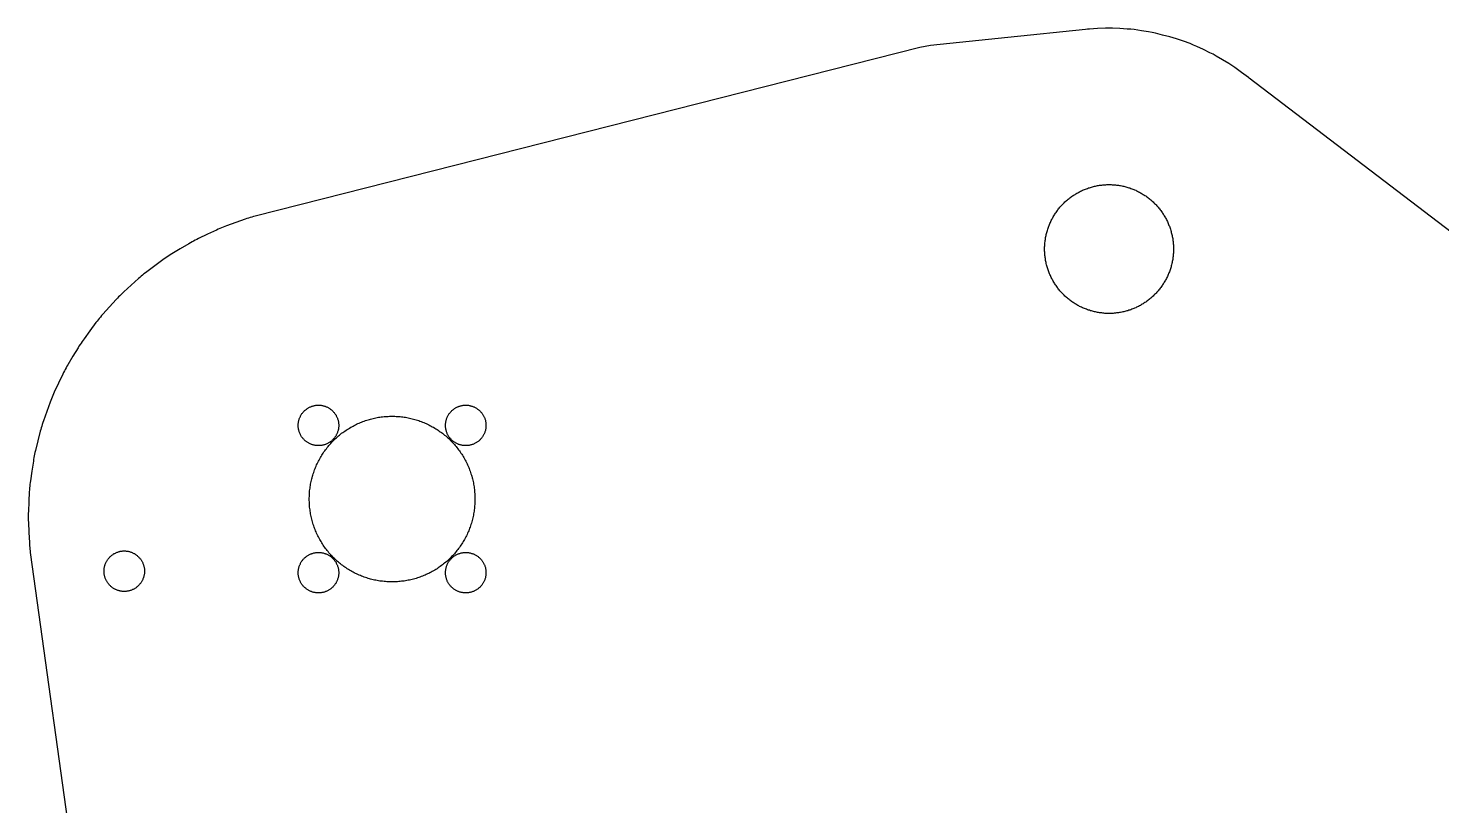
# Model space of a CAD drawing. Header units: millimetres. Extents: x -117 to 159, y -151 to 24.
# Drawn here: x -117.4 to 36.1, y -60.5 to 24 of the extents above; entities that cross this region are included whole.
import ezdxf

# ---------------------------------------------------------------- set-up
doc = ezdxf.new("R2010")
doc.units = ezdxf.units.MM
doc.layers.add('CUT', color=1, linetype='Continuous')

msp = doc.modelspace()

# ---------------------------------------------------------------- linework, layer by layer
at = {"layer": 'CUT'}
msp.add_lwpolyline([(69.48, -22.81), (15.23, 18.55), (15.18, 18.58), (15.14, 18.62), (14.4, 19.17), (13.65, 19.72), (13.32, 19.94), (13, 20.16), (12.32, 20.56), (11.65, 20.96), (11.3, 21.15), (10.96, 21.33), (10.25, 21.67), (9.54, 22), (9.18, 22.16), (8.81, 22.31), (8.08, 22.57), (7.34, 22.83), (6.96, 22.95), (6.59, 23.06), (5.82, 23.25), (5.06, 23.44), (4.68, 23.52), (4.29, 23.6), (3.52, 23.71), (2.74, 23.83), (2.35, 23.87), (1.96, 23.9), (1.18, 23.94), (0.39, 23.98), (0, 23.98), (-0.39, 23.98), (-1.26, 23.94), (-2.13, 23.9), (-2.35, 23.88), (-2.57, 23.86), (-11, 22.98), (-19.42, 22.1), (-19.99, 22), (-20.56, 21.9), (-56.66, 12.74), (-92.77, 3.58), (-92.95, 3.53), (-93.13, 3.47), (-93.31, 3.42), (-93.5, 3.36), (-93.68, 3.3), (-93.86, 3.24), (-94.88, 2.88), (-95.91, 2.51), (-96.09, 2.44), (-96.27, 2.37), (-96.45, 2.29), (-96.63, 2.22), (-96.81, 2.14), (-96.99, 2.06), (-97.97, 1.6), (-98.94, 1.14), (-99.12, 1.05), (-99.3, 0.96), (-99.47, 0.87), (-99.64, 0.78), (-99.81, 0.68), (-99.98, 0.58), (-100.91, 0.03), (-101.83, -0.53), (-102, -0.63), (-102.17, -0.74), (-102.33, -0.85), (-102.49, -0.95), (-102.65, -1.07), (-102.81, -1.18), (-103.68, -1.82), (-104.55, -2.47), (-104.7, -2.59), (-104.86, -2.71), (-105.01, -2.83), (-105.16, -2.96), (-105.31, -3.08), (-105.46, -3.21), (-106.26, -3.94), (-107.05, -4.66), (-107.2, -4.8), (-107.34, -4.93), (-107.48, -5.07), (-107.62, -5.21), (-107.75, -5.35), (-107.89, -5.49), (-108.61, -6.29), (-109.34, -7.09), (-109.46, -7.24), (-109.59, -7.39), (-109.72, -7.54), (-109.84, -7.69), (-109.96, -7.85), (-110.08, -8), (-110.73, -8.87), (-111.37, -9.74), (-111.48, -9.9), (-111.59, -10.06), (-111.7, -10.22), (-111.81, -10.38), (-111.92, -10.55), (-112.02, -10.72), (-112.58, -11.64), (-113.13, -12.57), (-113.23, -12.74), (-113.33, -12.91), (-113.42, -13.08), (-113.51, -13.25), (-113.6, -13.43), (-113.69, -13.61), (-114.15, -14.58), (-114.61, -15.56), (-114.69, -15.74), (-114.77, -15.91), (-114.84, -16.1), (-114.92, -16.28), (-114.99, -16.46), (-115.06, -16.64), (-115.42, -17.66), (-115.79, -18.68), (-115.85, -18.86), (-115.91, -19.05), (-115.97, -19.24), (-116.02, -19.42), (-116.08, -19.61), (-116.13, -19.8), (-116.39, -20.85), (-116.65, -21.89), (-116.7, -22.09), (-116.74, -22.28), (-116.78, -22.47), (-116.82, -22.66), (-116.85, -22.86), (-116.88, -23.05), (-117.04, -24.12), (-117.2, -25.18), (-117.22, -25.38), (-117.25, -25.57), (-117.27, -25.77), (-117.29, -25.96), (-117.3, -26.16), (-117.32, -26.36), (-117.37, -27.43), (-117.42, -28.51), (-117.43, -28.71), (-117.43, -28.9), (-117.43, -29.1), (-117.43, -29.3), (-117.43, -29.49), (-117.42, -29.69), (-117.37, -30.8), (-117.31, -31.9), (-117.3, -32.08), (-117.29, -32.25), (-117.27, -32.43), (-117.25, -32.61), (-117.23, -32.78), (-117.21, -32.96), (-112.27, -68.69)], dxfattribs=at)
for points in [[(0, 7), (0.11, 7), (0.23, 7), (0.34, 6.99), (0.46, 6.99), (0.57, 6.98), (0.69, 6.97), (0.8, 6.95), (0.91, 6.94), (1.03, 6.92), (1.14, 6.91), (1.25, 6.89), (1.37, 6.87), (1.48, 6.84), (1.59, 6.82), (1.7, 6.79), (1.81, 6.76), (1.92, 6.73), (2.03, 6.7), (2.14, 6.66), (2.25, 6.63), (2.36, 6.59), (2.47, 6.55), (2.57, 6.51), (2.68, 6.47), (2.78, 6.42), (2.89, 6.38), (2.99, 6.33), (3.1, 6.28), (3.2, 6.23), (3.3, 6.17), (3.4, 6.12), (3.5, 6.06), (3.6, 6), (3.7, 5.94), (3.79, 5.88), (3.89, 5.82), (3.98, 5.76), (4.08, 5.69), (4.17, 5.62), (4.26, 5.55), (4.35, 5.48), (4.44, 5.41), (4.53, 5.34), (4.62, 5.26), (4.7, 5.19), (4.79, 5.11), (4.87, 5.03), (4.95, 4.95), (5.03, 4.87), (5.11, 4.79), (5.19, 4.7), (5.26, 4.62), (5.34, 4.53), (5.41, 4.44), (5.48, 4.35), (5.55, 4.26), (5.62, 4.17), (5.69, 4.08), (5.76, 3.98), (5.82, 3.89), (5.88, 3.79), (5.94, 3.7), (6, 3.6), (6.06, 3.5), (6.12, 3.4), (6.17, 3.3), (6.23, 3.2), (6.28, 3.1), (6.33, 2.99), (6.38, 2.89), (6.42, 2.78), (6.47, 2.68), (6.51, 2.57), (6.55, 2.47), (6.59, 2.36), (6.63, 2.25), (6.66, 2.14), (6.7, 2.03), (6.73, 1.92), (6.76, 1.81), (6.79, 1.7), (6.82, 1.59), (6.84, 1.48), (6.87, 1.37), (6.89, 1.25), (6.91, 1.14), (6.92, 1.03), (6.94, 0.91), (6.95, 0.8), (6.97, 0.69), (6.98, 0.57), (6.99, 0.46), (6.99, 0.34), (7, 0.23), (7, 0.11), (7, 0), (7, -0.11), (7, -0.23), (6.99, -0.34), (6.99, -0.46), (6.98, -0.57), (6.97, -0.69), (6.95, -0.8), (6.94, -0.91), (6.92, -1.03), (6.91, -1.14), (6.89, -1.25), (6.87, -1.37), (6.84, -1.48), (6.82, -1.59), (6.79, -1.7), (6.76, -1.81), (6.73, -1.92), (6.7, -2.03), (6.66, -2.14), (6.63, -2.25), (6.59, -2.36), (6.55, -2.47), (6.51, -2.57), (6.47, -2.68), (6.42, -2.78), (6.38, -2.89), (6.33, -2.99), (6.28, -3.1), (6.23, -3.2), (6.17, -3.3), (6.12, -3.4), (6.06, -3.5), (6, -3.6), (5.94, -3.7), (5.88, -3.79), (5.82, -3.89), (5.76, -3.98), (5.69, -4.08), (5.62, -4.17), (5.55, -4.26), (5.48, -4.35), (5.41, -4.44), (5.34, -4.53), (5.26, -4.62), (5.19, -4.7), (5.11, -4.79), (5.03, -4.87), (4.95, -4.95), (4.87, -5.03), (4.79, -5.11), (4.7, -5.19), (4.62, -5.26), (4.53, -5.34), (4.44, -5.41), (4.35, -5.48), (4.26, -5.55), (4.17, -5.62), (4.08, -5.69), (3.98, -5.76), (3.89, -5.82), (3.79, -5.88), (3.7, -5.94), (3.6, -6), (3.5, -6.06), (3.4, -6.12), (3.3, -6.17), (3.2, -6.23), (3.1, -6.28), (2.99, -6.33), (2.89, -6.38), (2.78, -6.42), (2.68, -6.47), (2.57, -6.51), (2.47, -6.55), (2.36, -6.59), (2.25, -6.63), (2.14, -6.66), (2.03, -6.7), (1.92, -6.73), (1.81, -6.76), (1.7, -6.79), (1.59, -6.82), (1.48, -6.84), (1.37, -6.87), (1.25, -6.89), (1.14, -6.91), (1.03, -6.92), (0.91, -6.94), (0.8, -6.95), (0.69, -6.97), (0.57, -6.98), (0.46, -6.99), (0.34, -6.99), (0.23, -7), (0.11, -7), (0, -7), (-0.11, -7), (-0.23, -7), (-0.34, -6.99), (-0.46, -6.99), (-0.57, -6.98), (-0.69, -6.97), (-0.8, -6.95), (-0.91, -6.94), (-1.03, -6.92), (-1.14, -6.91), (-1.25, -6.89), (-1.37, -6.87), (-1.48, -6.84), (-1.59, -6.82), (-1.7, -6.79), (-1.81, -6.76), (-1.92, -6.73), (-2.03, -6.7), (-2.14, -6.66), (-2.25, -6.63), (-2.36, -6.59), (-2.47, -6.55), (-2.57, -6.51), (-2.68, -6.47), (-2.78, -6.42), (-2.89, -6.38), (-2.99, -6.33), (-3.1, -6.28), (-3.2, -6.23), (-3.3, -6.17), (-3.4, -6.12), (-3.5, -6.06), (-3.6, -6), (-3.7, -5.94), (-3.79, -5.88), (-3.89, -5.82), (-3.98, -5.76), (-4.08, -5.69), (-4.17, -5.62), (-4.26, -5.55), (-4.35, -5.48), (-4.44, -5.41), (-4.53, -5.34), (-4.62, -5.26), (-4.7, -5.19), (-4.79, -5.11), (-4.87, -5.03), (-4.95, -4.95), (-5.03, -4.87), (-5.11, -4.79), (-5.19, -4.7), (-5.26, -4.62), (-5.34, -4.53), (-5.41, -4.44), (-5.48, -4.35), (-5.55, -4.26), (-5.62, -4.17), (-5.69, -4.08), (-5.76, -3.98), (-5.82, -3.89), (-5.88, -3.79), (-5.94, -3.7), (-6, -3.6), (-6.06, -3.5), (-6.12, -3.4), (-6.17, -3.3), (-6.23, -3.2), (-6.28, -3.1), (-6.33, -2.99), (-6.38, -2.89), (-6.42, -2.78), (-6.47, -2.68), (-6.51, -2.57), (-6.55, -2.47), (-6.59, -2.36), (-6.63, -2.25), (-6.66, -2.14), (-6.7, -2.03), (-6.73, -1.92), (-6.76, -1.81), (-6.79, -1.7), (-6.82, -1.59), (-6.84, -1.48), (-6.87, -1.37), (-6.89, -1.25), (-6.91, -1.14), (-6.92, -1.03), (-6.94, -0.91), (-6.95, -0.8), (-6.97, -0.69), (-6.98, -0.57), (-6.99, -0.46), (-6.99, -0.34), (-7, -0.23), (-7, -0.11), (-7, 0), (-7, 0.11), (-7, 0.23), (-6.99, 0.34), (-6.99, 0.46), (-6.98, 0.57), (-6.97, 0.69), (-6.95, 0.8), (-6.94, 0.91), (-6.92, 1.03), (-6.91, 1.14), (-6.89, 1.25), (-6.87, 1.37), (-6.84, 1.48), (-6.82, 1.59), (-6.79, 1.7), (-6.76, 1.81), (-6.73, 1.92), (-6.7, 2.03), (-6.66, 2.14), (-6.63, 2.25), (-6.59, 2.36), (-6.55, 2.47), (-6.51, 2.57), (-6.47, 2.68), (-6.42, 2.78), (-6.38, 2.89), (-6.33, 2.99), (-6.28, 3.1), (-6.23, 3.2), (-6.17, 3.3), (-6.12, 3.4), (-6.06, 3.5), (-6, 3.6), (-5.94, 3.7), (-5.88, 3.79), (-5.82, 3.89), (-5.76, 3.98), (-5.69, 4.08), (-5.62, 4.17), (-5.55, 4.26), (-5.48, 4.35), (-5.41, 4.44), (-5.34, 4.53), (-5.26, 4.62), (-5.19, 4.7), (-5.11, 4.79), (-5.03, 4.87), (-4.95, 4.95), (-4.87, 5.03), (-4.79, 5.11), (-4.7, 5.19), (-4.62, 5.26), (-4.53, 5.34), (-4.44, 5.41), (-4.35, 5.48), (-4.26, 5.55), (-4.17, 5.62), (-4.08, 5.69), (-3.98, 5.76), (-3.89, 5.82), (-3.79, 5.88), (-3.7, 5.94), (-3.6, 6), (-3.5, 6.06), (-3.4, 6.12), (-3.3, 6.17), (-3.2, 6.23), (-3.1, 6.28), (-2.99, 6.33), (-2.89, 6.38), (-2.78, 6.42), (-2.68, 6.47), (-2.57, 6.51), (-2.47, 6.55), (-2.36, 6.59), (-2.25, 6.63), (-2.14, 6.66), (-2.03, 6.7), (-1.92, 6.73), (-1.81, 6.76), (-1.7, 6.79), (-1.59, 6.82), (-1.48, 6.84), (-1.37, 6.87), (-1.25, 6.89), (-1.14, 6.91), (-1.03, 6.92), (-0.91, 6.94), (-0.8, 6.95), (-0.69, 6.97), (-0.57, 6.98), (-0.46, 6.99), (-0.34, 6.99), (-0.23, 7), (-0.11, 7), (0, 7)], [(-86.81, -17.16), (-86.74, -17.13), (-86.67, -17.11), (-86.61, -17.08), (-86.54, -17.06), (-86.47, -17.04), (-86.4, -17.02), (-86.33, -17.01), (-86.26, -17), (-86.19, -16.98), (-86.12, -16.98), (-86.04, -16.97), (-85.97, -16.97), (-85.9, -16.96), (-85.83, -16.97), (-85.76, -16.97), (-85.68, -16.98), (-85.61, -16.98), (-85.54, -17), (-85.47, -17.01), (-85.4, -17.02), (-85.33, -17.04), (-85.26, -17.06), (-85.19, -17.08), (-85.13, -17.11), (-85.06, -17.13), (-84.99, -17.16), (-84.93, -17.19), (-84.86, -17.23), (-84.8, -17.26), (-84.74, -17.3), (-84.68, -17.34), (-84.62, -17.38), (-84.56, -17.42), (-84.5, -17.46), (-84.45, -17.51), (-84.4, -17.56), (-84.34, -17.61), (-84.29, -17.66), (-84.25, -17.71), (-84.2, -17.77), (-84.15, -17.83), (-84.11, -17.88), (-84.07, -17.94), (-84.03, -18), (-83.99, -18.06), (-83.96, -18.13), (-83.93, -18.19), (-83.9, -18.26), (-83.87, -18.32), (-83.84, -18.39), (-83.82, -18.46), (-83.8, -18.53), (-83.77, -18.6), (-83.76, -18.67), (-83.74, -18.74), (-83.73, -18.81), (-83.72, -18.88), (-83.71, -18.95), (-83.7, -19.02), (-83.7, -19.09), (-83.7, -19.16), (-83.7, -19.24), (-83.7, -19.31), (-83.71, -19.38), (-83.72, -19.45), (-83.73, -19.52), (-83.74, -19.59), (-83.76, -19.66), (-83.77, -19.73), (-83.8, -19.8), (-83.82, -19.87), (-83.84, -19.94), (-83.87, -20.01), (-83.9, -20.07), (-83.93, -20.14), (-83.96, -20.2), (-83.99, -20.26), (-84.03, -20.33), (-84.07, -20.39), (-84.11, -20.45), (-84.15, -20.5), (-84.2, -20.56), (-84.25, -20.62), (-84.29, -20.67), (-84.34, -20.72), (-84.4, -20.77), (-84.45, -20.82), (-84.5, -20.86), (-84.56, -20.91), (-84.62, -20.95), (-84.68, -20.99), (-84.74, -21.03), (-84.8, -21.07), (-84.86, -21.1), (-84.93, -21.14), (-84.99, -21.17), (-85.06, -21.2), (-85.13, -21.22), (-85.19, -21.25), (-85.26, -21.27), (-85.33, -21.29), (-85.4, -21.31), (-85.47, -21.32), (-85.54, -21.33), (-85.61, -21.35), (-85.68, -21.35), (-85.76, -21.36), (-85.83, -21.36), (-85.9, -21.36), (-85.97, -21.36), (-86.04, -21.36), (-86.12, -21.35), (-86.19, -21.35), (-86.26, -21.33), (-86.33, -21.32), (-86.4, -21.31), (-86.47, -21.29), (-86.54, -21.27), (-86.61, -21.25), (-86.67, -21.22), (-86.74, -21.2), (-86.81, -21.17), (-86.87, -21.14), (-86.94, -21.1), (-87, -21.07), (-87.06, -21.03), (-87.12, -20.99), (-87.18, -20.95), (-87.24, -20.91), (-87.29, -20.86), (-87.35, -20.82), (-87.4, -20.77), (-87.46, -20.72), (-87.5, -20.67), (-87.55, -20.62), (-87.6, -20.56), (-87.64, -20.5), (-87.69, -20.45), (-87.73, -20.39), (-87.77, -20.33), (-87.8, -20.26), (-87.84, -20.2), (-87.87, -20.14), (-87.9, -20.07), (-87.93, -20.01), (-87.96, -19.94), (-87.98, -19.87), (-88, -19.8), (-88.02, -19.73), (-88.04, -19.66), (-88.06, -19.59), (-88.07, -19.52), (-88.08, -19.45), (-88.09, -19.38), (-88.09, -19.31), (-88.1, -19.24), (-88.1, -19.16), (-88.1, -19.09), (-88.09, -19.02), (-88.09, -18.95), (-88.08, -18.88), (-88.07, -18.81), (-88.06, -18.74), (-88.04, -18.67), (-88.02, -18.6), (-88, -18.53), (-87.98, -18.46), (-87.96, -18.39), (-87.93, -18.32), (-87.9, -18.26), (-87.87, -18.19), (-87.84, -18.13), (-87.8, -18.06), (-87.77, -18), (-87.73, -17.94), (-87.69, -17.88), (-87.64, -17.83), (-87.6, -17.77), (-87.55, -17.71), (-87.5, -17.66), (-87.46, -17.61), (-87.4, -17.56), (-87.35, -17.51), (-87.29, -17.46), (-87.24, -17.42), (-87.18, -17.38), (-87.12, -17.34), (-87.06, -17.3), (-87, -17.26), (-86.94, -17.23), (-86.87, -17.19), (-86.81, -17.16)], [(-77.75, -36.16), (-77.9, -36.16), (-78.05, -36.16), (-78.19, -36.16), (-78.34, -36.15), (-78.49, -36.15), (-78.63, -36.13), (-78.78, -36.12), (-78.93, -36.1), (-79.07, -36.09), (-79.22, -36.07), (-79.37, -36.04), (-79.51, -36.02), (-79.66, -35.99), (-79.8, -35.96), (-79.94, -35.93), (-80.09, -35.89), (-80.23, -35.86), (-80.37, -35.82), (-80.51, -35.78), (-80.65, -35.73), (-80.79, -35.69), (-80.93, -35.64), (-81.07, -35.59), (-81.21, -35.53), (-81.34, -35.48), (-81.48, -35.42), (-81.61, -35.36), (-81.75, -35.3), (-81.88, -35.24), (-82.01, -35.17), (-82.14, -35.1), (-82.27, -35.03), (-82.4, -34.96), (-82.53, -34.88), (-82.65, -34.81), (-82.78, -34.73), (-82.9, -34.65), (-83.02, -34.56), (-83.14, -34.48), (-83.26, -34.39), (-83.38, -34.3), (-83.49, -34.21), (-83.61, -34.12), (-83.72, -34.03), (-83.83, -33.93), (-83.94, -33.83), (-84.05, -33.73), (-84.16, -33.63), (-84.26, -33.53), (-84.37, -33.42), (-84.47, -33.32), (-84.57, -33.21), (-84.67, -33.1), (-84.76, -32.99), (-84.86, -32.87), (-84.95, -32.76), (-85.04, -32.64), (-85.13, -32.53), (-85.22, -32.41), (-85.3, -32.29), (-85.38, -32.16), (-85.46, -32.04), (-85.54, -31.92), (-85.62, -31.79), (-85.69, -31.66), (-85.77, -31.54), (-85.84, -31.41), (-85.9, -31.28), (-85.97, -31.15), (-86.03, -31.01), (-86.1, -30.88), (-86.16, -30.74), (-86.21, -30.61), (-86.27, -30.47), (-86.32, -30.33), (-86.37, -30.2), (-86.42, -30.06), (-86.47, -29.92), (-86.51, -29.78), (-86.55, -29.64), (-86.59, -29.49), (-86.63, -29.35), (-86.66, -29.21), (-86.7, -29.06), (-86.73, -28.92), (-86.75, -28.78), (-86.78, -28.63), (-86.8, -28.48), (-86.82, -28.34), (-86.84, -28.19), (-86.86, -28.05), (-86.87, -27.9), (-86.88, -27.75), (-86.89, -27.61), (-86.89, -27.46), (-86.9, -27.31), (-86.9, -27.16), (-86.9, -27.02), (-86.89, -26.87), (-86.89, -26.72), (-86.88, -26.58), (-86.87, -26.43), (-86.86, -26.28), (-86.84, -26.14), (-86.82, -25.99), (-86.8, -25.84), (-86.78, -25.7), (-86.75, -25.55), (-86.73, -25.41), (-86.7, -25.26), (-86.66, -25.12), (-86.63, -24.98), (-86.59, -24.84), (-86.55, -24.69), (-86.51, -24.55), (-86.47, -24.41), (-86.42, -24.27), (-86.37, -24.13), (-86.32, -23.99), (-86.27, -23.86), (-86.21, -23.72), (-86.16, -23.59), (-86.1, -23.45), (-86.03, -23.32), (-85.97, -23.18), (-85.9, -23.05), (-85.84, -22.92), (-85.77, -22.79), (-85.69, -22.66), (-85.62, -22.54), (-85.54, -22.41), (-85.46, -22.29), (-85.38, -22.16), (-85.3, -22.04), (-85.22, -21.92), (-85.13, -21.8), (-85.04, -21.69), (-84.95, -21.57), (-84.86, -21.45), (-84.76, -21.34), (-84.67, -21.23), (-84.57, -21.12), (-84.47, -21.01), (-84.37, -20.91), (-84.26, -20.8), (-84.16, -20.7), (-84.05, -20.6), (-83.94, -20.5), (-83.83, -20.4), (-83.72, -20.3), (-83.61, -20.21), (-83.49, -20.12), (-83.38, -20.02), (-83.26, -19.94), (-83.14, -19.85), (-83.02, -19.77), (-82.9, -19.68), (-82.78, -19.6), (-82.65, -19.52), (-82.53, -19.45), (-82.4, -19.37), (-82.27, -19.3), (-82.14, -19.23), (-82.01, -19.16), (-81.88, -19.09), (-81.75, -19.03), (-81.61, -18.97), (-81.48, -18.91), (-81.34, -18.85), (-81.21, -18.8), (-81.07, -18.74), (-80.93, -18.69), (-80.79, -18.64), (-80.65, -18.6), (-80.51, -18.55), (-80.37, -18.51), (-80.23, -18.47), (-80.09, -18.44), (-79.94, -18.4), (-79.8, -18.37), (-79.66, -18.34), (-79.51, -18.31), (-79.37, -18.28), (-79.22, -18.26), (-79.07, -18.24), (-78.93, -18.22), (-78.78, -18.21), (-78.63, -18.2), (-78.49, -18.18), (-78.34, -18.18), (-78.19, -18.17), (-78.05, -18.17), (-77.9, -18.16), (-77.75, -18.17), (-77.61, -18.17), (-77.46, -18.18), (-77.31, -18.18), (-77.16, -18.2), (-77.02, -18.21), (-76.87, -18.22), (-76.72, -18.24), (-76.58, -18.26), (-76.43, -18.28), (-76.29, -18.31), (-76.14, -18.34), (-76, -18.37), (-75.86, -18.4), (-75.71, -18.44), (-75.57, -18.47), (-75.43, -18.51), (-75.29, -18.55), (-75.15, -18.6), (-75.01, -18.64), (-74.87, -18.69), (-74.73, -18.74), (-74.59, -18.8), (-74.46, -18.85), (-74.32, -18.91), (-74.19, -18.97), (-74.05, -19.03), (-73.92, -19.09), (-73.79, -19.16), (-73.66, -19.23), (-73.53, -19.3), (-73.4, -19.37), (-73.27, -19.45), (-73.15, -19.52), (-73.02, -19.6), (-72.9, -19.68), (-72.78, -19.77), (-72.66, -19.85), (-72.54, -19.94), (-72.42, -20.02), (-72.31, -20.12), (-72.19, -20.21), (-72.08, -20.3), (-71.97, -20.4), (-71.86, -20.5), (-71.75, -20.6), (-71.64, -20.7), (-71.54, -20.8), (-71.43, -20.91), (-71.33, -21.01), (-71.23, -21.12), (-71.13, -21.23), (-71.04, -21.34), (-70.94, -21.45), (-70.85, -21.57), (-70.76, -21.69), (-70.67, -21.8), (-70.58, -21.92), (-70.5, -22.04), (-70.42, -22.16), (-70.34, -22.29), (-70.26, -22.41), (-70.18, -22.54), (-70.11, -22.66), (-70.03, -22.79), (-69.96, -22.92), (-69.89, -23.05), (-69.83, -23.18), (-69.76, -23.32), (-69.7, -23.45), (-69.64, -23.59), (-69.58, -23.72), (-69.53, -23.86), (-69.48, -23.99), (-69.43, -24.13), (-69.38, -24.27), (-69.33, -24.41), (-69.29, -24.55), (-69.25, -24.69), (-69.21, -24.84), (-69.17, -24.98), (-69.13, -25.12), (-69.1, -25.26), (-69.07, -25.41), (-69.05, -25.55), (-69.02, -25.7), (-69, -25.84), (-68.98, -25.99), (-68.96, -26.14), (-68.94, -26.28), (-68.93, -26.43), (-68.92, -26.58), (-68.91, -26.72), (-68.9, -26.87), (-68.9, -27.02), (-68.9, -27.16), (-68.9, -27.31), (-68.9, -27.46), (-68.91, -27.61), (-68.92, -27.75), (-68.93, -27.9), (-68.94, -28.05), (-68.96, -28.19), (-68.98, -28.34), (-69, -28.48), (-69.02, -28.63), (-69.05, -28.78), (-69.07, -28.92), (-69.1, -29.06), (-69.13, -29.21), (-69.17, -29.35), (-69.21, -29.49), (-69.25, -29.64), (-69.29, -29.78), (-69.33, -29.92), (-69.38, -30.06), (-69.43, -30.2), (-69.48, -30.33), (-69.53, -30.47), (-69.58, -30.61), (-69.64, -30.74), (-69.7, -30.88), (-69.76, -31.01), (-69.83, -31.15), (-69.89, -31.28), (-69.96, -31.41), (-70.03, -31.54), (-70.11, -31.66), (-70.18, -31.79), (-70.26, -31.92), (-70.34, -32.04), (-70.42, -32.16), (-70.5, -32.29), (-70.58, -32.41), (-70.67, -32.53), (-70.76, -32.64), (-70.85, -32.76), (-70.94, -32.87), (-71.04, -32.99), (-71.13, -33.1), (-71.23, -33.21), (-71.33, -33.32), (-71.43, -33.42), (-71.54, -33.53), (-71.64, -33.63), (-71.75, -33.73), (-71.86, -33.83), (-71.97, -33.93), (-72.08, -34.03), (-72.19, -34.12), (-72.31, -34.21), (-72.42, -34.3), (-72.54, -34.39), (-72.66, -34.48), (-72.78, -34.56), (-72.9, -34.65), (-73.02, -34.73), (-73.15, -34.81), (-73.27, -34.88), (-73.4, -34.96), (-73.53, -35.03), (-73.66, -35.1), (-73.79, -35.17), (-73.92, -35.24), (-74.05, -35.3), (-74.19, -35.36), (-74.32, -35.42), (-74.46, -35.48), (-74.59, -35.53), (-74.73, -35.59), (-74.87, -35.64), (-75.01, -35.69), (-75.15, -35.73), (-75.29, -35.78), (-75.43, -35.82), (-75.57, -35.86), (-75.71, -35.89), (-75.86, -35.93), (-76, -35.96), (-76.14, -35.99), (-76.29, -36.02), (-76.43, -36.04), (-76.58, -36.07), (-76.72, -36.09), (-76.87, -36.1), (-77.02, -36.12), (-77.16, -36.13), (-77.31, -36.15), (-77.46, -36.15), (-77.61, -36.16), (-77.75, -36.16)], [(-70.81, -17.16), (-70.74, -17.13), (-70.67, -17.11), (-70.61, -17.08), (-70.54, -17.06), (-70.47, -17.04), (-70.4, -17.02), (-70.33, -17.01), (-70.26, -17), (-70.19, -16.98), (-70.12, -16.98), (-70.04, -16.97), (-69.97, -16.97), (-69.9, -16.96), (-69.83, -16.97), (-69.76, -16.97), (-69.68, -16.98), (-69.61, -16.98), (-69.54, -17), (-69.47, -17.01), (-69.4, -17.02), (-69.33, -17.04), (-69.26, -17.06), (-69.19, -17.08), (-69.13, -17.11), (-69.06, -17.13), (-68.99, -17.16), (-68.93, -17.19), (-68.86, -17.23), (-68.8, -17.26), (-68.74, -17.3), (-68.68, -17.34), (-68.62, -17.38), (-68.56, -17.42), (-68.5, -17.46), (-68.45, -17.51), (-68.4, -17.56), (-68.34, -17.61), (-68.29, -17.66), (-68.25, -17.71), (-68.2, -17.77), (-68.15, -17.83), (-68.11, -17.88), (-68.07, -17.94), (-68.03, -18), (-67.99, -18.06), (-67.96, -18.13), (-67.93, -18.19), (-67.9, -18.26), (-67.87, -18.32), (-67.84, -18.39), (-67.82, -18.46), (-67.8, -18.53), (-67.77, -18.6), (-67.76, -18.67), (-67.74, -18.74), (-67.73, -18.81), (-67.72, -18.88), (-67.71, -18.95), (-67.7, -19.02), (-67.7, -19.09), (-67.7, -19.16), (-67.7, -19.24), (-67.7, -19.31), (-67.71, -19.38), (-67.72, -19.45), (-67.73, -19.52), (-67.74, -19.59), (-67.76, -19.66), (-67.77, -19.73), (-67.8, -19.8), (-67.82, -19.87), (-67.84, -19.94), (-67.87, -20.01), (-67.9, -20.07), (-67.93, -20.14), (-67.96, -20.2), (-67.99, -20.26), (-68.03, -20.33), (-68.07, -20.39), (-68.11, -20.45), (-68.15, -20.5), (-68.2, -20.56), (-68.25, -20.62), (-68.29, -20.67), (-68.34, -20.72), (-68.4, -20.77), (-68.45, -20.82), (-68.5, -20.86), (-68.56, -20.91), (-68.62, -20.95), (-68.68, -20.99), (-68.74, -21.03), (-68.8, -21.07), (-68.86, -21.1), (-68.93, -21.14), (-68.99, -21.17), (-69.06, -21.2), (-69.13, -21.22), (-69.19, -21.25), (-69.26, -21.27), (-69.33, -21.29), (-69.4, -21.31), (-69.47, -21.32), (-69.54, -21.33), (-69.61, -21.35), (-69.68, -21.35), (-69.76, -21.36), (-69.83, -21.36), (-69.9, -21.36), (-69.97, -21.36), (-70.04, -21.36), (-70.12, -21.35), (-70.19, -21.35), (-70.26, -21.33), (-70.33, -21.32), (-70.4, -21.31), (-70.47, -21.29), (-70.54, -21.27), (-70.61, -21.25), (-70.67, -21.22), (-70.74, -21.2), (-70.81, -21.17), (-70.87, -21.14), (-70.94, -21.1), (-71, -21.07), (-71.06, -21.03), (-71.12, -20.99), (-71.18, -20.95), (-71.24, -20.91), (-71.29, -20.86), (-71.35, -20.82), (-71.4, -20.77), (-71.46, -20.72), (-71.5, -20.67), (-71.55, -20.62), (-71.6, -20.56), (-71.64, -20.5), (-71.69, -20.45), (-71.73, -20.39), (-71.77, -20.33), (-71.8, -20.26), (-71.84, -20.2), (-71.87, -20.14), (-71.9, -20.07), (-71.93, -20.01), (-71.96, -19.94), (-71.98, -19.87), (-72, -19.8), (-72.02, -19.73), (-72.04, -19.66), (-72.06, -19.59), (-72.07, -19.52), (-72.08, -19.45), (-72.09, -19.38), (-72.09, -19.31), (-72.1, -19.24), (-72.1, -19.16), (-72.1, -19.09), (-72.09, -19.02), (-72.09, -18.95), (-72.08, -18.88), (-72.07, -18.81), (-72.06, -18.74), (-72.04, -18.67), (-72.02, -18.6), (-72, -18.53), (-71.98, -18.46), (-71.96, -18.39), (-71.93, -18.32), (-71.9, -18.26), (-71.87, -18.19), (-71.84, -18.13), (-71.8, -18.06), (-71.77, -18), (-71.73, -17.94), (-71.69, -17.88), (-71.64, -17.83), (-71.6, -17.77), (-71.55, -17.71), (-71.5, -17.66), (-71.46, -17.61), (-71.4, -17.56), (-71.35, -17.51), (-71.29, -17.46), (-71.24, -17.42), (-71.18, -17.38), (-71.12, -17.34), (-71.06, -17.3), (-71, -17.26), (-70.94, -17.23), (-70.87, -17.19), (-70.81, -17.16)], [(-108.65, -36.45), (-108.7, -36.39), (-108.75, -36.34), (-108.79, -36.28), (-108.83, -36.22), (-108.87, -36.16), (-108.91, -36.1), (-108.94, -36.04), (-108.97, -35.97), (-109, -35.91), (-109.03, -35.84), (-109.06, -35.77), (-109.08, -35.71), (-109.1, -35.64), (-109.13, -35.57), (-109.14, -35.5), (-109.16, -35.43), (-109.17, -35.36), (-109.18, -35.29), (-109.19, -35.22), (-109.2, -35.14), (-109.2, -35.07), (-109.2, -35), (-109.2, -34.93), (-109.2, -34.86), (-109.19, -34.78), (-109.18, -34.71), (-109.17, -34.64), (-109.16, -34.57), (-109.14, -34.5), (-109.13, -34.43), (-109.1, -34.36), (-109.08, -34.29), (-109.06, -34.23), (-109.03, -34.16), (-109, -34.09), (-108.97, -34.03), (-108.94, -33.96), (-108.91, -33.9), (-108.87, -33.84), (-108.83, -33.78), (-108.79, -33.72), (-108.75, -33.66), (-108.7, -33.61), (-108.65, -33.55), (-108.6, -33.5), (-108.56, -33.44), (-108.5, -33.4), (-108.45, -33.35), (-108.39, -33.3), (-108.34, -33.25), (-108.28, -33.21), (-108.22, -33.17), (-108.16, -33.13), (-108.1, -33.09), (-108.04, -33.06), (-107.97, -33.03), (-107.91, -33), (-107.84, -32.97), (-107.77, -32.94), (-107.71, -32.92), (-107.64, -32.9), (-107.57, -32.87), (-107.5, -32.86), (-107.43, -32.84), (-107.36, -32.83), (-107.29, -32.82), (-107.22, -32.81), (-107.14, -32.8), (-107.07, -32.8), (-107, -32.8), (-106.93, -32.8), (-106.86, -32.8), (-106.78, -32.81), (-106.71, -32.82), (-106.64, -32.83), (-106.57, -32.84), (-106.5, -32.86), (-106.43, -32.87), (-106.36, -32.9), (-106.29, -32.92), (-106.23, -32.94), (-106.16, -32.97), (-106.09, -33), (-106.03, -33.03), (-105.96, -33.06), (-105.9, -33.09), (-105.84, -33.13), (-105.78, -33.17), (-105.72, -33.21), (-105.66, -33.25), (-105.61, -33.3), (-105.55, -33.35), (-105.5, -33.4), (-105.44, -33.44), (-105.4, -33.5), (-105.35, -33.55), (-105.3, -33.61), (-105.25, -33.66), (-105.21, -33.72), (-105.17, -33.78), (-105.13, -33.84), (-105.09, -33.9), (-105.06, -33.96), (-105.03, -34.03), (-105, -34.09), (-104.97, -34.16), (-104.94, -34.23), (-104.92, -34.29), (-104.9, -34.36), (-104.87, -34.43), (-104.86, -34.5), (-104.84, -34.57), (-104.83, -34.64), (-104.82, -34.71), (-104.81, -34.78), (-104.8, -34.86), (-104.8, -34.93), (-104.8, -35), (-104.8, -35.07), (-104.8, -35.14), (-104.81, -35.22), (-104.82, -35.29), (-104.83, -35.36), (-104.84, -35.43), (-104.86, -35.5), (-104.87, -35.57), (-104.9, -35.64), (-104.92, -35.71), (-104.94, -35.77), (-104.97, -35.84), (-105, -35.91), (-105.03, -35.97), (-105.06, -36.04), (-105.09, -36.1), (-105.13, -36.16), (-105.17, -36.22), (-105.21, -36.28), (-105.25, -36.34), (-105.3, -36.39), (-105.35, -36.45), (-105.4, -36.5), (-105.44, -36.56), (-105.5, -36.6), (-105.55, -36.65), (-105.61, -36.7), (-105.66, -36.75), (-105.72, -36.79), (-105.78, -36.83), (-105.84, -36.87), (-105.9, -36.91), (-105.96, -36.94), (-106.03, -36.97), (-106.09, -37), (-106.16, -37.03), (-106.23, -37.06), (-106.29, -37.08), (-106.36, -37.1), (-106.43, -37.13), (-106.5, -37.14), (-106.57, -37.16), (-106.64, -37.17), (-106.71, -37.18), (-106.78, -37.19), (-106.86, -37.2), (-106.93, -37.2), (-107, -37.2), (-107.07, -37.2), (-107.14, -37.2), (-107.22, -37.19), (-107.29, -37.18), (-107.36, -37.17), (-107.43, -37.16), (-107.5, -37.14), (-107.57, -37.13), (-107.64, -37.1), (-107.71, -37.08), (-107.77, -37.06), (-107.84, -37.03), (-107.91, -37), (-107.97, -36.97), (-108.04, -36.94), (-108.1, -36.91), (-108.16, -36.87), (-108.22, -36.83), (-108.28, -36.79), (-108.34, -36.75), (-108.39, -36.7), (-108.45, -36.65), (-108.5, -36.6), (-108.56, -36.56), (-108.6, -36.5), (-108.65, -36.45)], [(-86.81, -33.16), (-86.74, -33.13), (-86.67, -33.11), (-86.61, -33.08), (-86.54, -33.06), (-86.47, -33.04), (-86.4, -33.02), (-86.33, -33.01), (-86.26, -33), (-86.19, -32.98), (-86.12, -32.98), (-86.04, -32.97), (-85.97, -32.97), (-85.9, -32.96), (-85.83, -32.97), (-85.76, -32.97), (-85.68, -32.98), (-85.61, -32.98), (-85.54, -33), (-85.47, -33.01), (-85.4, -33.02), (-85.33, -33.04), (-85.26, -33.06), (-85.19, -33.08), (-85.13, -33.11), (-85.06, -33.13), (-84.99, -33.16), (-84.93, -33.19), (-84.86, -33.23), (-84.8, -33.26), (-84.74, -33.3), (-84.68, -33.34), (-84.62, -33.38), (-84.56, -33.42), (-84.5, -33.46), (-84.45, -33.51), (-84.4, -33.56), (-84.34, -33.61), (-84.29, -33.66), (-84.25, -33.71), (-84.2, -33.77), (-84.15, -33.83), (-84.11, -33.88), (-84.07, -33.94), (-84.03, -34), (-83.99, -34.06), (-83.96, -34.13), (-83.93, -34.19), (-83.9, -34.26), (-83.87, -34.32), (-83.84, -34.39), (-83.82, -34.46), (-83.8, -34.53), (-83.77, -34.6), (-83.76, -34.67), (-83.74, -34.74), (-83.73, -34.81), (-83.72, -34.88), (-83.71, -34.95), (-83.7, -35.02), (-83.7, -35.09), (-83.7, -35.16), (-83.7, -35.24), (-83.7, -35.31), (-83.71, -35.38), (-83.72, -35.45), (-83.73, -35.52), (-83.74, -35.59), (-83.76, -35.66), (-83.77, -35.73), (-83.8, -35.8), (-83.82, -35.87), (-83.84, -35.94), (-83.87, -36.01), (-83.9, -36.07), (-83.93, -36.14), (-83.96, -36.2), (-83.99, -36.26), (-84.03, -36.33), (-84.07, -36.39), (-84.11, -36.45), (-84.15, -36.5), (-84.2, -36.56), (-84.25, -36.62), (-84.29, -36.67), (-84.34, -36.72), (-84.4, -36.77), (-84.45, -36.82), (-84.5, -36.86), (-84.56, -36.91), (-84.62, -36.95), (-84.68, -36.99), (-84.74, -37.03), (-84.8, -37.07), (-84.86, -37.1), (-84.93, -37.14), (-84.99, -37.17), (-85.06, -37.2), (-85.13, -37.22), (-85.19, -37.25), (-85.26, -37.27), (-85.33, -37.29), (-85.4, -37.31), (-85.47, -37.32), (-85.54, -37.33), (-85.61, -37.35), (-85.68, -37.35), (-85.76, -37.36), (-85.83, -37.36), (-85.9, -37.36), (-85.97, -37.36), (-86.04, -37.36), (-86.12, -37.35), (-86.19, -37.35), (-86.26, -37.33), (-86.33, -37.32), (-86.4, -37.31), (-86.47, -37.29), (-86.54, -37.27), (-86.61, -37.25), (-86.67, -37.22), (-86.74, -37.2), (-86.81, -37.17), (-86.87, -37.14), (-86.94, -37.1), (-87, -37.07), (-87.06, -37.03), (-87.12, -36.99), (-87.18, -36.95), (-87.24, -36.91), (-87.29, -36.86), (-87.35, -36.82), (-87.4, -36.77), (-87.46, -36.72), (-87.5, -36.67), (-87.55, -36.62), (-87.6, -36.56), (-87.64, -36.5), (-87.69, -36.45), (-87.73, -36.39), (-87.77, -36.33), (-87.8, -36.26), (-87.84, -36.2), (-87.87, -36.14), (-87.9, -36.07), (-87.93, -36.01), (-87.96, -35.94), (-87.98, -35.87), (-88, -35.8), (-88.02, -35.73), (-88.04, -35.66), (-88.06, -35.59), (-88.07, -35.52), (-88.08, -35.45), (-88.09, -35.38), (-88.09, -35.31), (-88.1, -35.24), (-88.1, -35.16), (-88.1, -35.09), (-88.09, -35.02), (-88.09, -34.95), (-88.08, -34.88), (-88.07, -34.81), (-88.06, -34.74), (-88.04, -34.67), (-88.02, -34.6), (-88, -34.53), (-87.98, -34.46), (-87.96, -34.39), (-87.93, -34.32), (-87.9, -34.26), (-87.87, -34.19), (-87.84, -34.13), (-87.8, -34.06), (-87.77, -34), (-87.73, -33.94), (-87.69, -33.88), (-87.64, -33.83), (-87.6, -33.77), (-87.55, -33.71), (-87.5, -33.66), (-87.46, -33.61), (-87.4, -33.56), (-87.35, -33.51), (-87.29, -33.46), (-87.24, -33.42), (-87.18, -33.38), (-87.12, -33.34), (-87.06, -33.3), (-87, -33.26), (-86.94, -33.23), (-86.87, -33.19), (-86.81, -33.16)], [(-70.81, -33.16), (-70.74, -33.13), (-70.67, -33.11), (-70.61, -33.08), (-70.54, -33.06), (-70.47, -33.04), (-70.4, -33.02), (-70.33, -33.01), (-70.26, -33), (-70.19, -32.98), (-70.12, -32.98), (-70.04, -32.97), (-69.97, -32.97), (-69.9, -32.96), (-69.83, -32.97), (-69.76, -32.97), (-69.68, -32.98), (-69.61, -32.98), (-69.54, -33), (-69.47, -33.01), (-69.4, -33.02), (-69.33, -33.04), (-69.26, -33.06), (-69.19, -33.08), (-69.13, -33.11), (-69.06, -33.13), (-68.99, -33.16), (-68.93, -33.19), (-68.86, -33.23), (-68.8, -33.26), (-68.74, -33.3), (-68.68, -33.34), (-68.62, -33.38), (-68.56, -33.42), (-68.5, -33.46), (-68.45, -33.51), (-68.4, -33.56), (-68.34, -33.61), (-68.29, -33.66), (-68.25, -33.71), (-68.2, -33.77), (-68.15, -33.83), (-68.11, -33.88), (-68.07, -33.94), (-68.03, -34), (-67.99, -34.06), (-67.96, -34.13), (-67.93, -34.19), (-67.9, -34.26), (-67.87, -34.32), (-67.84, -34.39), (-67.82, -34.46), (-67.8, -34.53), (-67.77, -34.6), (-67.76, -34.67), (-67.74, -34.74), (-67.73, -34.81), (-67.72, -34.88), (-67.71, -34.95), (-67.7, -35.02), (-67.7, -35.09), (-67.7, -35.16), (-67.7, -35.24), (-67.7, -35.31), (-67.71, -35.38), (-67.72, -35.45), (-67.73, -35.52), (-67.74, -35.59), (-67.76, -35.66), (-67.77, -35.73), (-67.8, -35.8), (-67.82, -35.87), (-67.84, -35.94), (-67.87, -36.01), (-67.9, -36.07), (-67.93, -36.14), (-67.96, -36.2), (-67.99, -36.26), (-68.03, -36.33), (-68.07, -36.39), (-68.11, -36.45), (-68.15, -36.5), (-68.2, -36.56), (-68.25, -36.62), (-68.29, -36.67), (-68.34, -36.72), (-68.4, -36.77), (-68.45, -36.82), (-68.5, -36.86), (-68.56, -36.91), (-68.62, -36.95), (-68.68, -36.99), (-68.74, -37.03), (-68.8, -37.07), (-68.86, -37.1), (-68.93, -37.14), (-68.99, -37.17), (-69.06, -37.2), (-69.13, -37.22), (-69.19, -37.25), (-69.26, -37.27), (-69.33, -37.29), (-69.4, -37.31), (-69.47, -37.32), (-69.54, -37.33), (-69.61, -37.35), (-69.68, -37.35), (-69.76, -37.36), (-69.83, -37.36), (-69.9, -37.36), (-69.97, -37.36), (-70.04, -37.36), (-70.12, -37.35), (-70.19, -37.35), (-70.26, -37.33), (-70.33, -37.32), (-70.4, -37.31), (-70.47, -37.29), (-70.54, -37.27), (-70.61, -37.25), (-70.67, -37.22), (-70.74, -37.2), (-70.81, -37.17), (-70.87, -37.14), (-70.94, -37.1), (-71, -37.07), (-71.06, -37.03), (-71.12, -36.99), (-71.18, -36.95), (-71.24, -36.91), (-71.29, -36.86), (-71.35, -36.82), (-71.4, -36.77), (-71.46, -36.72), (-71.5, -36.67), (-71.55, -36.62), (-71.6, -36.56), (-71.64, -36.5), (-71.69, -36.45), (-71.73, -36.39), (-71.77, -36.33), (-71.8, -36.26), (-71.84, -36.2), (-71.87, -36.14), (-71.9, -36.07), (-71.93, -36.01), (-71.96, -35.94), (-71.98, -35.87), (-72, -35.8), (-72.02, -35.73), (-72.04, -35.66), (-72.06, -35.59), (-72.07, -35.52), (-72.08, -35.45), (-72.09, -35.38), (-72.09, -35.31), (-72.1, -35.24), (-72.1, -35.16), (-72.1, -35.09), (-72.09, -35.02), (-72.09, -34.95), (-72.08, -34.88), (-72.07, -34.81), (-72.06, -34.74), (-72.04, -34.67), (-72.02, -34.6), (-72, -34.53), (-71.98, -34.46), (-71.96, -34.39), (-71.93, -34.32), (-71.9, -34.26), (-71.87, -34.19), (-71.84, -34.13), (-71.8, -34.06), (-71.77, -34), (-71.73, -33.94), (-71.69, -33.88), (-71.64, -33.83), (-71.6, -33.77), (-71.55, -33.71), (-71.5, -33.66), (-71.46, -33.61), (-71.4, -33.56), (-71.35, -33.51), (-71.29, -33.46), (-71.24, -33.42), (-71.18, -33.38), (-71.12, -33.34), (-71.06, -33.3), (-71, -33.26), (-70.94, -33.23), (-70.87, -33.19), (-70.81, -33.16)]]:
    msp.add_lwpolyline(points, close=True, dxfattribs=at)

doc.saveas('drawing.dxf')
